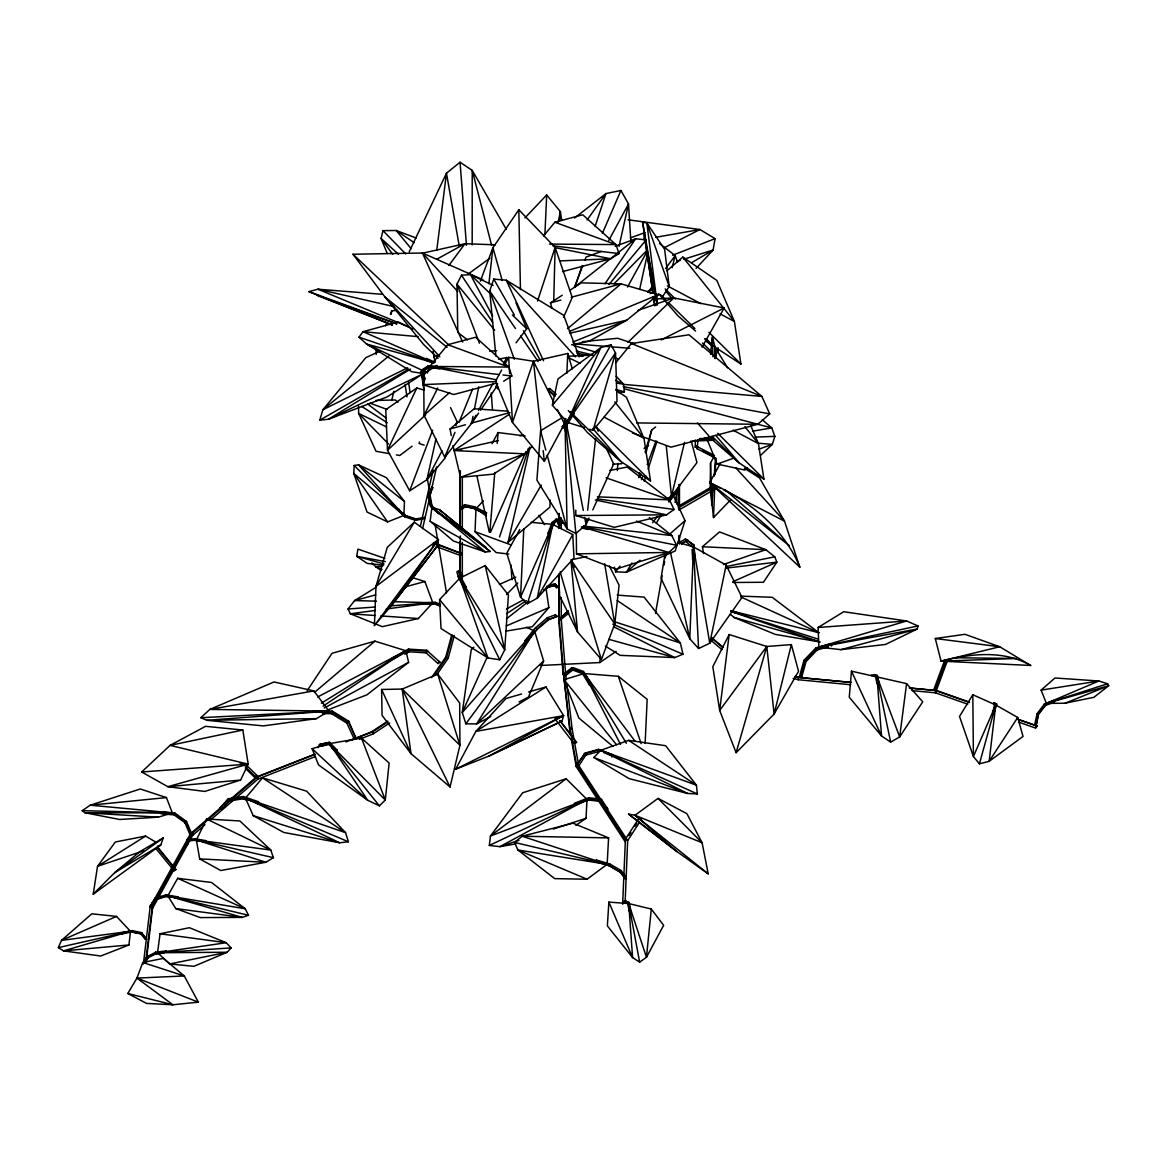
<?xml version="1.0" encoding="UTF-8"?>
<svg xmlns="http://www.w3.org/2000/svg" width="1167" height="1167" viewBox="0 0 1167 1167"><rect width="100%" height="100%" fill="white"/><g stroke="black" fill="none" stroke-linecap="round" stroke-linejoin="round"><path stroke-width="1.5" d="M472.183 244.851L472.212 170.367L460.046 162.228L446.465 173.212L409.223 251.824M609.772 470.52L627.117 467.033L669.479 499.884L674.045 509.468L666.532 514.837L614.207 527.353L575.783 515.522L575.798 510.169M257.907 803.903L258.593 801.773L243.232 796.507L228.411 798.753L220.213 807.622L219.527 809.11L228.411 798.753L229.359 800.912L221.467 809.446M714.467 455.509L697.939 447.019L695.24 447.209L695.284 439.988M715.196 458.033L697.151 448.755L697.968 439.799M717.968 352.959L717.997 347.766M583.588 526.229L588.401 527.353L587.92 529.453L581.516 527.936M713.693 457.158L710.543 462.949L710.163 486.712L713.533 517.565L730.484 500.016M715.05 358.575L715.24 347.766L712.366 337.059L710.572 354.33M547.002 587.453L547.031 585.965L548.023 587.351L555.828 585.105L558.205 587.453L556.528 587.628L554.237 585.367L547.002 587.453L548.023 587.351L543.72 589.875M850.612 684.737L798.243 679.734L798.301 677.414L794.8 676.51M553.712 301.101L555.127 247.433L518.819 209.724L492.941 247.71L480.337 281.174M713.533 517.565L714.656 488.783M715.211 474.4L715.838 458.208M374.417 625.556L375.978 586.388L387.269 547.352L414.285 522.189L438.413 539.562L436.531 547.002L392.156 604.681L374.417 625.556L438.413 539.562L375.978 586.388L414.285 522.189M508.827 554.062L496.165 552.575L475.042 531.714L475.99 508.739L483.371 500.803M622.653 904.133L625.41 839.613L576.454 764.429L569.963 728.062L563.632 674.628L559.256 620.173L559.256 574.908M625.162 901.58L627.656 840.634L639.487 822.356M726.166 565.076L709.769 643.25L693.49 546.958L689.77 638.787L698.581 648.516L709.769 643.25L742.008 597.431L726.166 565.076L693.49 546.958L677.896 542.305M387.604 521.912L353.834 473.466L403.884 515.449L404.468 501.533L386.365 477.668L358.502 464.845L354.185 465.473L353.834 473.466L367.022 512.036L387.604 521.912L403.884 515.449L358.502 464.845L404.468 501.533M544.901 234.582L546.681 194.977L560.364 211.592L561.75 220.49M535.405 627.919L537.185 629.465L536.441 629.392L547.483 619.998L555.346 617.095L555.463 614.776L547.279 617.795L535.405 627.919L524.669 641.004L526.448 642.55L537.185 629.465L549.059 619.341L557.242 616.322L555.463 614.776M645.147 743.423L647.16 699.339L618.32 676.306L584.186 673.549L564.011 679.675L578.847 717.997L612.908 746.369M523.779 528.811L520.555 597.198L527.338 603.733L537.228 598.175L573.989 558.059L572.749 534.574L552.706 524.391L531.262 522.305M564.697 418.472L564.434 423.884L544.347 461.315L512.503 422.439L495.523 381.128L501.65 370.027M566.841 373.323L567.789 353.455L533.465 361.259L508.652 357.335L505.151 363.681M575.9 825.317L586.038 818.3L587.001 799.439L566.17 778.754L522.685 792.758L490.461 836.01L489.323 845.433L499.914 846.644L515.799 843.931M550.27 500.06L549.89 507.134L507.995 542.436L529.978 447.457M587.103 879.218L517.856 849.984L607.146 864.324L608.591 837.891L573.026 823.173L522.16 836.228L514.559 842.428L517.856 849.984L554.69 878.634L587.103 879.218L607.146 864.324L522.16 836.228L608.591 837.891M559.854 220.68L560.364 211.592L558.162 222.124M1035.567 728.048L1038.236 714.044L1045.574 704.46L1054.691 700.929L1054.209 702.053L1053.553 700.506L1044.421 704.037L1037.098 713.62L1034.545 725.32L1037.127 725.991L1035.567 728.048L1018.601 722.081M608.868 902.106L607.365 925.869L632.587 957.567L639.647 962.133L646.46 957.276L663.644 925.329L651.303 909.049L628.721 903.564L608.868 902.106L632.587 957.567L628.721 903.564L646.46 957.276L651.303 909.049M560.379 418.72L540.584 430.769L536.908 480.104L567.104 528.914L575.842 533.523L586.067 524.639L589.043 518.09M489.834 532.254L494.793 472.445M497.2 443.445L498.105 432.563L525.194 435.991M713.387 485.224L711.753 505.019L710.543 462.949M714.131 476.209L715.604 458.208M851.472 671.185L849.27 697.224L881.552 735.983L890.64 742.11L899.669 736.931L922.732 701.79L906.584 683.614L851.472 671.185L881.552 735.983L876.942 676.554L899.669 736.931L906.584 683.614M638.086 819.584L625.279 839.379L627.656 840.634L625.41 839.613L625.206 841.845L576.25 766.661L576.454 764.429L578.642 765.377L626.679 839.131M540.525 665.482L599.838 662.55L600.319 657.109M617.285 470.593L617.956 463.357M132.017 932.039L132.163 930.58L141.659 932.623L146.546 939.26L145.262 939.202L140.842 933.95L132.017 932.039L141.966 933.804L146.546 939.26M128.968 944.964L130.471 931.266L116.525 916.431L91.828 913.805L61.486 940.383L58.35 947.619L63.499 950.872L100.698 956.036L128.968 944.964L63.499 950.872L130.471 931.266L61.486 940.383L116.525 916.431M586.651 519.271L586.067 524.639L584.682 517.521M587.643 510.315L595.564 438.69M488.885 283.683L492.941 247.71L502.189 280.488M972.811 694.744L973.409 756.566L995.728 704.985L989.149 761.336L979.434 763.787L973.409 756.566L959.522 716.436L972.811 694.744L995.728 704.985L1017.726 717.472L1023.036 736.435L989.149 761.336L1017.726 717.472M143.381 964.059L150.12 907.167L190.484 833.719L221.963 806.601M145.612 962.95L152.337 906.161L192.511 833.034L222.445 807.272M146.225 961.623L152.541 908.393L152.337 906.161L150.12 907.167M729.171 634.542L719.674 710.455L736.1 752.715L774.115 714.029L798.549 671.331L791.372 644.607L766.792 646.474L729.171 634.542L712.818 666.693L719.674 710.455L766.792 646.474L774.115 714.029L791.372 644.607M436.75 250.307L446.465 173.212L459.302 246.281M430.142 521.284L431.907 507.485L439.361 509.658L490.169 551.48L485.428 552.02L453.365 540.992L430.142 521.284L485.428 552.02L431.907 507.485L486.085 547.513L439.361 509.658M169.711 963.957L227.171 952.257L157.53 952.739L160.069 933.76L189.39 927.721L226.238 942.717L231.124 947.91L227.171 952.257L193.897 966.32L169.711 963.957L157.53 952.739L226.238 942.717L160.069 933.76M566.185 421.477L567.045 430.171L564.886 430.156M177.851 896.854L177.617 898.473L177.851 896.854L165.962 894.841L155.371 898.036L150.091 906.351L151.535 906.336L156.334 899.494L166.166 896.519L169.434 897.087M93.229 894.185L114.672 872.683L139.88 851.618L163.249 837.964L160.769 845.039L93.229 894.185L97.532 866.308L115.343 841.976L145.583 836.083L156.218 842.355M465.969 586.782L465.735 588.299L464.028 587.978L458.223 576.848L456.866 571.83L458.806 570.634L462.453 573.785L462.395 575.958L458.879 572.924L458.806 570.634L460.163 575.637L465.969 586.782L464.028 587.978M570.605 735.064L569.963 728.062L572.136 728.894L578.642 765.377M664.854 555.2L661.033 578.307L689.77 638.787L670.281 551.655M643.907 239.702L644.811 234.334M628.05 219.79L699.923 229.52L715.079 238.637L713.11 250.015L696.057 268.425M655.489 613.39L662.127 575.827M664.023 565.105L664.65 561.531M665.278 557.957L665.919 554.369M675.066 502.51L677.283 489.994M409.179 651.784L409.486 650.077L408.465 649.1L391.835 658.392L392.871 659.384L409.486 650.077L427.72 651.23L426.101 652.849L409.179 651.784L404.818 654.235M638.728 477.755L639.691 472.65M391.105 314.419L391.776 310.874L396.999 310.305M473.014 416.342L471.658 423.3L444.773 457.304L424.029 415.277L423.709 373.746L436.998 365.417M474.371 409.369L478.776 386.758M596.439 860.035L595.812 861.8L609.203 865.754L620.669 872.391L625.527 879.028L626.139 877.248L621.296 870.626L609.816 863.974L596.439 860.035L595.812 861.8M519.767 529.512L506.755 553.202L520.555 597.198L552.706 524.391L537.228 598.175L572.749 534.574M584.419 427.676L567.162 422.279L552.385 405.197L557.957 378.983L600.83 347.606L610.954 344.776L615.534 352.945L617.022 401.36L593.055 430.375L589.598 429.296M1018.718 719.776L1036.165 725.626L1038.615 714.35L1045.428 705.452L1044.421 704.037L1045.428 705.452L1052.751 702.622M639.633 289.431L647.379 254.1M435.962 438.996L426.918 479.754L409.69 490.796L387.502 450.272L385.766 409.705L416.809 387.969L423.548 389.968M619.021 246.441L628.502 203.977L620.932 190.469L605.965 193.576L574.558 218.025M565.484 523.706L562.275 522.758L562.742 520.672L559.285 518.819M587.92 529.453L588.401 527.353M420.339 526.332L433.132 470.024M422.585 528.666L436.604 466.975M450.054 786.996L459.929 745.261L459.681 703.03L437.713 674.103L402.177 689.07L381.594 689.464L382.076 715.371L411.017 753.678L450.054 786.996L402.177 689.07L459.929 745.261L437.713 674.103M186.53 843.041L187.347 839.642L194.845 838.723L205.961 840.663L206.121 841.991L194.364 840.328L194.845 838.723L195.429 840.123L194.364 840.328M188.456 840.969L187.683 844.252L186.049 844.645L187.347 839.642L188.456 840.969L186.866 841.232L195.429 840.123M331.53 713.664L346.876 723.132L354.082 738.769L356.023 738.551L348.539 722.315L332.012 712.118L313.208 712.118L313.456 711.053L332.259 711.053L331.53 713.664L322.471 713.664M332.259 711.053L348.787 721.25L346.876 723.132M356.023 738.551L348.787 721.25M416.152 238.01L396.167 230.497L382.966 230.643L381.084 238.418L387.211 253.429M684.518 442.322L671.492 496.296L666.94 498.951M121.937 933.936L121.631 932.754L132.163 930.58L132.469 931.747L121.937 933.936L121.631 932.754M391.762 400.135L393.935 391.31M155.371 898.036L150.091 906.351M639.954 477.303L640.829 473.802M646.022 452.825L651.667 430.098L655.65 426.932M672.177 267.608L675.212 255.573L659.443 243.509M918.006 625.935L917.174 629.028L885.49 644.461L840.94 649.64L818.898 647.145L818.096 627.481L843.712 611.727L906.613 620.975L918.006 625.935L818.898 647.145L906.613 620.975L818.096 627.481M451.819 634.585L445.765 657.036L431.498 677.706M452.504 635.548L446.523 657.707L434.124 675.678M454.313 635.534L448.201 658.217L436.866 674.657M979.434 763.787L995.728 704.985M828.205 646.926L817.221 649.917L806.076 661.529L801.802 676.845L799.541 676.233L803.975 660.332L815.981 647.816L830.627 643.834L831.838 644.607L831.342 646.066M800.737 677.006L805.172 661.091L817.177 648.589L831.838 644.607M521.62 693.986L505.982 698.508L475.859 731.403L455.699 769.184L489.002 756.026L562.056 721.031L563.588 715.634L545.952 686.955L528.563 691.973M736.1 752.715L766.792 646.474M593.055 430.375L615.534 352.945L567.162 422.279L600.83 347.606L552.385 405.197M410.492 369.078L328.408 419.259L422.644 374.038L387.225 396.868L328.408 419.259L319.743 420.178L322.865 409.763L365.825 357.656L380.354 350.975M205.48 842.268L205.961 840.663M645.045 452.212L651.667 430.098M566.039 418.72L564.434 423.884L557.286 409.442M993.876 702.797L996.735 704.153L994.328 711.87L992.767 712.687L994.882 703.336L993.876 702.797L994.167 704.751M762.27 419.77L771.781 427.91L774.844 436.37L772.335 444.364L760.548 455.378M527.338 603.733L552.706 524.391M644.228 481.256L645.891 476.063M648.108 469.134L656.977 441.403M706.691 341.537L707.231 339.874L707.8 340.968L706.691 341.537L712.133 345.811M668.458 500.643L673.271 495.26L685.014 520.672L675.182 550.984L626.358 572.238L615.665 571.859L614.425 567.191M537.549 301.057L555.127 247.433L572.253 297.454L563.53 317.351M499.549 536.966L528.461 448.989M575.185 286.542L582.027 265.886M595.141 226.296L605.965 193.576L587.103 219.965M446.801 452.956L445.079 458.12L426.918 479.754L442.045 450.812M456.005 425.342L457.158 421.885L450.55 407.589M419.566 442.001L419.055 443.518L424.175 445.123M579.153 356.883L563.705 315.323L506.274 280.211L493.758 279.103L489.732 290.991L495.873 356.066M554.106 403.009L533.465 361.259L512.503 422.439L509.833 377.233M609.816 863.974L609.203 865.754L605.79 864.426M440.353 604.229L435.247 602.303L434.722 603.777L439.813 606.009M497.609 383.651L496.456 386.904L480.585 410.2M504.552 364.046L506.872 357.51L498.528 359.261M968.814 701.951L933.848 689.566L944.176 661.631M934.752 690.616L945.693 661.047M912.025 690.601L935.496 692.848L947.298 660.974M127.801 993.496L172.891 1004.772L136.947 978.092L142.768 962.483L163.38 958.384L184.269 975.948L198.332 1002.147L172.891 1004.772L146.575 1003.416L127.801 993.496L136.947 978.092L184.269 975.948L142.768 962.483M641.5 479.652L642.769 476.282M647.189 464.481L656.044 440.849M558.628 574.076L559.664 595.885L577.563 631.945L601.399 659.545L614.761 623.995L619.093 585.178L609.378 565.995M409.69 490.796L432.651 430.156M529.614 447.107L528.418 450.258L527.892 449.164M496.748 383.082L453.715 394.534L422.819 384.629L425.357 378.02M427.268 373.061L429.806 366.453L447.72 344.703L475.625 337.234L508.841 367.065L511.861 376.022L503.633 381.244M582.814 265.507L574.339 287.403L635.636 238.797L646.212 239.877L608.999 284.427M584.784 260.445L586.082 257.076L601.457 251.401M553.129 524.275L554.194 522.874L552.137 522.51L553.129 524.275L558.38 519.432L554.194 522.874L549.088 534.705L547.936 533.334L552.137 522.51L556.323 519.067L558.38 519.432L560.831 524.785L559.372 526.244L556.323 519.067L559.372 526.244M435.627 509.06L431.775 505.69L429.266 496.354L428.07 495.887L430.521 506.566L438.5 513.582L439.463 512.444L438.5 513.582M431.732 486.916L432.797 487.718L429.266 496.354L427.822 496.515L431.732 486.916L432.797 487.718M444.773 457.304L454.97 432.33M459.054 422.337L472.65 389.034M385.65 325.797L387.006 322.486M390.42 314.186L391.776 310.874M585.805 755.107L584.054 753.824L597.562 750.104L598.35 751.65L585.805 755.107L578.642 766.15L576.615 765.289L585.207 753.08L598.7 749.345L612.748 754.903L611.873 756.989L611.596 755.647L603.806 752.569M526.434 627.219L534.617 631.084L543.618 660.974L528.461 697.093L519.038 701.965M318.168 747.639L319.495 744.502L329.502 742.314L337.365 750.323L336.052 752.263L327.329 742.65L328.481 744.561L321.188 746.267L319.495 744.502L329.502 742.314M602.318 233.517L620.932 190.469M556.528 587.628L557.213 586.067L554.836 583.719L548.592 585.513M490.403 532.415L525.909 451.731M487.412 656.583L462.278 712.439L465.823 723.803L476.574 723.919L490.723 716.596M592.778 509.891L613.682 463.985L606.752 449.237M243.232 796.507L242.546 797.98L227.74 800.241L229.359 800.912L243.115 798.812L246.397 799.949M559.401 619.05L568.081 610.968L559.401 619.05L561.254 619.283L568.898 613.054L567.337 612.573M416.809 387.969L387.502 450.272L425.663 414.81M438.004 663.585L439.055 661.383L440.076 662.36L438.004 663.585L426.101 652.849M240.592 780.052L248.192 764.137L242.824 730.031L205.538 726.326L170.061 745.377L141.645 771.985L167.844 786.689L204.809 791.43L240.592 780.052L167.844 786.689L248.192 764.137L170.061 745.377L242.824 730.031M199.688 858.912L265.886 862.267L196.362 839.977L206.647 819.015L239.862 820.955L270.788 850.072L273.428 857.687L265.886 862.267L220.796 870.524L199.688 858.912L196.362 839.977L270.788 850.072L206.647 819.015M437.742 388.013L424.029 415.277L449.718 392.448M493.16 285.375L470.447 274.61L461.505 275.193L456.997 284.121L457.77 332.362L467.413 339.86M429.004 367.663L427.458 367.43L428.274 365.811L429.004 367.663L423.183 371.354L421.199 371.383L427.458 367.43L439.974 368.787L439.682 366.963L428.274 365.811L422.016 369.779L421.199 371.383L422.644 378.852L424.584 378.531M438.85 368.582L439.682 366.963M499.695 659.749L504.698 649.917L508.433 595.068L485.195 565.572L459.813 578.161L439.565 599.605L441.024 628.561L487.937 657.969L499.695 659.749L459.813 578.161L487.937 657.969L439.565 599.605M144.387 962.804L146.94 958.238C150.776 951.893 164.139 955.437 166.268 950.886L155.605 952.272L146.75 956.969L143.337 963.052M455.48 425.094L457.158 421.885M680.025 484.743L675.182 493.889L668.851 502.058M475.946 415.277L471.658 423.3L478.601 413.103M478.528 410.463L493.13 383.184M503.429 363.929L506.872 357.51M608.751 240.504L628.502 203.977L630.851 241.452M623.003 903.666L624.535 900.866L629.057 902.456L630.472 910.348L629.305 911.354L627.365 902.281L624.535 900.866L627.934 903.739L629.057 902.456L627.365 902.281L627.934 903.739M397.495 509.76L398.56 508.724L397.495 509.76L405.095 516.937L415.54 520.365L424.555 518.644L425.08 517.71L415.583 518.834L405.883 515.639L403.446 513.334M152.541 908.393L192.701 835.295L204.94 824.763M627.481 287.097L646.781 251.984M744.386 468.23L759.571 477.945L784.487 521.138L799.833 567.191L709.711 482.686L720.243 463.576M491.949 443.664L498.105 432.563M145.467 962.323L147.932 957.932L156.145 953.57L159.573 953.133M175.75 908.568L242.269 917.393L167.815 895.804L177.69 878.299L211.548 882.471L245.245 908.787L248.469 915.293L242.269 917.393L200.272 917.583L175.75 908.568L167.815 895.804L245.245 908.787L177.69 878.299M567.162 422.279L610.954 344.776M702.023 347.183L724.167 307.971L673.811 297.921L652.47 299.146M507.995 542.436L541.255 485.064M631.989 563.005L626.358 572.238L639.997 560.248M656.379 522.976L661.076 515.274M669.508 501.416L673.271 495.26L668.924 501.051M655.898 294.959L656.51 293.953L657.444 304.383M554.661 396.226L548.592 390.595L549.89 388.523L556.192 394.373M473.846 647.189L471.235 649.698L462.278 712.439L534.617 631.084L476.574 723.919L543.618 660.974M562.538 428.493L567.133 424.496L573.887 413.847L573.012 412.578L565.353 423.65L561.91 426.641M628.969 835.557L630.939 832.509M634.877 826.411L636.846 823.362M576.615 765.289L585.207 753.08M661.251 298.621L669.202 286.469L664.636 249.359L646.824 222.941L642.623 222.226L652.878 293.034M625.308 902.427L626.227 901.026M307.125 690.776L332.012 653.316L374.943 641.15L405.897 650.763L408.625 662.331L366.861 694.861L326.862 710.251M695.24 447.209L696.32 445.575M605.002 283.727L635.636 238.797L615.126 246.368M582.085 673.534L583.485 671.521L573.42 667.743L571.378 668.078L563.253 674.453L564.901 676.16L572.734 670.033L582.085 673.534L581.458 671.856L571.378 668.078L572.734 670.033M156.159 848.876L158.07 847.578L175.94 869.43L174.043 870.728L156.159 848.876L158.07 847.578M174.043 870.728L175.94 869.43M438.413 539.562L392.156 604.681L436.531 547.002M425.124 373.819L411.747 371.733L366.569 344.032L358.998 337.161L363.054 331.691L398.297 321.99L412.826 329.079M448.872 265.463L464.962 243.713L495.202 244.807M648.385 291.75L652.674 285.959M665.555 268.6L675.212 255.573L677.531 262.181M465.823 723.803L534.617 631.084M615.665 571.859L620.013 566.083M652.616 522.728L656.963 516.937M516.033 342.792L526.769 328.802L516.004 302.749M668.399 499.418L673.68 492.605L675.182 493.889L673.636 493.685M411.82 577.402L424.89 581.545L432.797 602.77L418.384 618.525L382.309 626.664L350.363 613.798L348.058 608.999L354.622 600.567L375.92 587.38M160.944 812.699L161.527 811.969L174.831 813.005L186.501 821.48L191.767 833.894L191.184 834.624L190.017 834.697L184.94 822.735L174.102 814.872L161.294 813.866L160.944 812.699L174.248 813.735L185.918 822.21L191.184 834.624M615.636 362.922L631.435 343.536L688.997 334.783L761.876 396.415L769.709 413.877L757.835 424.277L670.967 447.165L632.499 433.015M543.647 235.836L554.85 222.241L582.756 214.772L615.957 244.589L618.977 253.56L610.764 258.782L562.567 271.605M253.181 815.631L339.67 842.764L245.464 798.126L262.517 777.849L306.615 791.153L345.563 832.684L348.393 841.772L339.67 842.764L283.771 832.45L253.181 815.631L245.464 798.126L345.563 832.684L262.517 777.849M545.966 587.76L548.84 607.642L532.312 626.708L505.982 631.128M145.262 939.202L146.24 938.078M524.902 217.966L546.681 194.977M593.857 757.529L600.713 750.308L628.648 740.359L665.657 745.713L696.451 785.187L697.341 793.954L687.655 793.458L629.144 778.652L593.857 757.529L687.655 793.458L600.713 750.308L696.451 785.187L628.648 740.359M506.566 594.572L517.769 582.975M574.85 805.434L589.86 799.249L602.362 800.854L601.282 799.307L588.781 797.703L574.281 803.348L575.375 804.894M614.002 283.829L647.262 250.103M379.406 805.843L385.3 800.008L389.136 763.058L361.478 738.084L329.502 743.627L312.114 748.689L318.533 764.925L367.751 800.285L379.406 805.843L329.502 743.627L385.3 800.008L361.478 738.084M532.298 446.407L524.698 453.832L493.451 474.152L460.527 477.288L453.029 445.59M627.977 342.31L673.811 297.921L638.072 310.378M649.29 517.565L671.784 535.507L676.568 545.237L668.997 552.443L615.855 569.117L576.513 553.844L576.294 532.458M747.463 467.602L744.852 470.053L717.151 464.087L706.91 438.952L712.162 438.063M200.841 717.72L209.841 709.405L274.012 681.966L313.879 690.908L328.963 711.126L316.359 718.639L263.348 725.918L206.895 720.302L200.841 717.72L328.963 711.126L209.841 709.405L313.879 690.908M591.392 683.92L589.685 685.467L581.458 671.856L583.485 671.521L591.392 683.92L589.35 684.241M668.647 535.055L685.014 520.672M1041.11 690.12L1054.983 677.983L1098.876 681.003L1107.6 683.774L1108.65 685.744L1093.946 697.283L1065.048 703.22L1046.391 703.395L1041.11 690.12L1098.876 681.003L1046.391 703.395L1108.65 685.744L1065.048 703.22M703.555 553.508L702.403 546.74L719.543 531.904L765.844 549.686L774.786 556.834L776.857 562.129L763.451 582.275L732.934 582.479M432.928 545.412L434.78 543.822L433.453 542.582M436.881 543.837L462.176 553.814L460.338 555.404L436.356 546.667M666.882 270.832L682.841 257.105L716.859 280.459L734.393 321.465L740.928 364.075L711.505 344.819L704.853 339.086M227.448 801.889L256.2 777.134L313.792 754.538M225.173 804.924L257.819 776.814L315.353 754.247M210.381 820.08L257.965 779.104L315.498 756.537M314.434 692.439L374.943 641.15M451.25 435.627L450.068 428.989L474.181 408.756L508.083 411.207M567.498 328.715L621.048 283.858L658.363 294.726L626.752 320.181L588.985 341.275L571.538 344.761M388.947 355.979L322.865 409.763L407.633 367.78M461.125 507.514L464.685 504.655L474.575 506.741L486.727 512.926M506.434 618.846L529.03 601.078M566.637 673.053L572.063 668.808M246.456 765.275L256.93 775.413L254.552 777.237L245.391 768.353M412.111 446.173L399.785 455.495L396.401 454.897M566.17 778.754L490.461 836.01L587.001 799.439L499.914 846.644L518.863 840.415M628.59 814.114L677.137 851.72L635.038 815.266L658.028 798.388L686.911 813.691L702.111 842.778L708.194 873.85L677.137 851.72L628.59 814.114L635.038 815.266L702.111 842.778L658.028 798.388M468.084 274.128L490.067 258.082M163.249 837.964L114.672 872.683L160.769 845.039L157.355 846.192M585.703 801.204L589.86 799.249L588.781 797.703M82.244 810.686L90.224 805.201L140.288 788.98L166.429 797.586L172.337 812.874L158.362 817.177L119.69 819.482L84.914 812.757L82.244 810.686L172.337 812.874L90.224 805.201L166.429 797.586M644.111 448.493L648.56 445.444M599.838 662.55L616.161 651.346M323.099 706.137L405.897 650.763L317.643 696.991M345.986 741.906L371.398 731.942L387.794 721.089M387.75 721.833L372.886 731.68L350.888 740.301M359.48 739.28L373.017 733.97L389.588 723M506.711 613.609L526.346 600.684M598.7 749.345L597.562 750.104L600.684 751.329M611.596 755.647L612.748 754.903M460.527 477.288L524.698 453.832L453.919 450.564L508.972 414.518M551.86 308.03L550.459 302.866L562.246 295.236M569.598 290.481L581.37 282.866L621.048 283.858L571.13 297.293M545.952 686.955L475.859 731.403L563.588 715.634L489.002 756.026L562.056 721.031M145.583 836.083L97.532 866.308L143.672 850.787M458.223 576.848L460.163 575.637M321.377 703.19L405.897 650.763M647.816 291.444L652.265 288.745M647.597 292.144L653.535 288.555M650.136 293.573L653.112 291.779M677.794 543.486L685.394 538.964L694.029 545.106L694.934 558.993L692.6 558.162L692.031 549.482M681.645 543.414L687.728 539.796L681.528 544.216M691.418 262.794L713.11 250.015L683.599 259.307M354.082 738.769L356.271 737.486M678.377 506.215L713.285 485.88M714.685 486.741L678.26 507.951L680.084 509.395L716.509 488.171M319.743 420.178L408.742 369.18M436.691 259.278L464.962 243.713L422.235 253.254M697.939 447.019L696.743 447.676L697.151 448.755M324.236 708.019L408.625 662.331M506.434 608.955L523.837 599.634M664.475 247.623L699.923 229.52L655.664 237.324M661.164 339.947L724.167 307.971M455.699 769.184L563.588 715.634M433.832 356.942L436.852 355.497M489.323 845.433L587.001 799.439M190.017 834.697L191.767 833.894M732.774 581.764L776.857 562.129L726.312 568.096M499.432 584.361L515.829 577.14M561.254 597.533L561.254 619.283L559.256 620.173L558.672 575.448M506.303 625.935L548.84 607.642M569.336 331.457L658.363 294.726M547.483 619.998L549.059 619.341L547.279 617.795M617.153 595.097L644.082 597.11L680.39 643.046L682.958 654.22L674.759 657.561L620.29 655.373L605.323 646.095M572.866 342.077L626.752 320.181L569.919 333.178M555.346 617.095L557.242 616.322M672.659 255.223L715.079 238.637M653.418 296.637L654.76 305.637L657.269 304.704L656.365 297.6M630.282 237.908L645.118 232.539M717.151 464.087L733.868 458.106M758.958 449.149L772.335 444.364L758.185 443.197M723.423 564.522L765.844 549.686L702.403 546.74M190.484 833.719L192.511 833.034L192.701 835.295M553.318 829.066L586.038 818.3M588.81 799.993L600.422 801.481L602.362 800.854M1046.391 703.395L1107.6 683.774M676.656 261.481L680.128 260.401M486.318 514.414L473.554 508.389L463.678 506.288L460.104 509.162L462.001 509.264L465.443 506.507L474.619 508.447L474.575 506.741L473.554 508.389L474.619 508.447M450.068 428.989L465.487 424.759M470.622 423.344L510.008 412.535M392.331 325.068L308.919 291.648L317.92 289.212L382.397 294.317M550.459 302.866L560.787 300.079M375.701 594.864L354.622 600.567L376.445 601.18M403.811 587.249L424.89 581.545M840.94 649.64L917.174 629.028L818.898 647.145M954.256 657.736L1016.34 658.48L941.04 661.149C970.156 653.68 1003.576 649.683 1030.651 665.467L941.04 661.149L935.292 638.524L964.978 634.294L999.681 646.751L1030.651 665.467M557.768 718.055L554.923 718.755L573.756 743.219L576.6 742.504L560.058 720.564M941.04 661.149L999.681 646.751L935.292 638.524M569.671 729.798L563.632 674.628M58.35 947.619L130.471 931.266M453.919 450.564L498.411 440.615M519.767 435.845L523.327 435.043M586.913 556.528L570.926 559.839L614.761 623.995L604.666 563.821M548.592 390.595L547.673 388.976L549.89 388.523M725.728 566.608L774.786 556.834M425.08 517.71L416.065 519.417L405.62 515.989L398.02 508.812M371.398 731.942L372.886 731.68L373.017 733.97M752.496 431.192L771.781 427.91L755.983 423.825M554.237 585.367L555.828 585.105L554.836 583.719M335.206 750.658L337.365 750.323M618.364 392.71L624.403 391.776L623.499 384.235L616.191 376.226M601.282 799.307L607.759 809.037L605.6 809.373L600.422 801.481M375.453 610.443L350.363 613.798L375.424 615.534M386.204 608.999L432.797 602.77L392.798 601.647M582.377 341.698L617.737 338.284L634.717 343.944M875.177 675.08L871.049 675.387L877.365 675.46L879.203 684.066L877.015 683.672L875.177 675.08L877.365 675.46M328.963 711.126L206.895 720.302L316.359 718.639M348.058 608.999L375.103 607.015M389.515 605.95L432.797 602.77M141.645 771.985L248.192 764.137M489.6 351.165L496.617 350.713M699.471 438.602L711.928 438.208M700.9 439.653L707.64 439.419M690.587 441.214L713.854 440.222M157.53 952.739L231.124 947.91M612.85 464.189L621.88 463.737M567.629 356.271L593.084 355.045M382.557 566.301L375.628 566.608L371.821 562.859M435.247 602.303L422.454 602.858L421.929 604.346L434.722 603.777L439.842 605.717M429.777 604.433L435.058 604.214M560.466 260.883L610.764 258.782L554.515 247.506M422.819 384.629L496.456 381.551M712.264 438.748L706.91 438.952L713.985 439.536M755.18 437.114L774.844 436.37M425.182 360.019L433.92 363.258M375.774 400.398L395.38 399.975L397.962 402.411M438.033 358.284L423.636 344.513L384.993 297.031L353.003 254.246L422.439 253.006L482.905 279.672M576.513 553.844L668.997 552.443L581.37 526.828M575.783 515.522L666.532 514.837L595.374 499.987M851.385 682.418L798.301 677.414L850.685 682.418M172.337 812.874L84.914 812.757L158.362 817.177M549.497 244.093L615.957 244.589L554.85 222.241M496.602 379.844L429.806 366.453L508.841 367.065L447.72 344.703M636.628 422.921L757.835 424.277L624.418 388.844M933.848 689.566L936.357 690.543L910.289 688.122M740.695 596.118L772.189 597.3L818.913 632.718L730.936 610.749M597.416 496.821L669.479 499.884L606.154 477.828M408.465 649.1L426.684 650.252L440.076 662.36M380.792 615.913L418.384 618.525M573.697 343.813L608.109 346.555M611.741 346.847L629.844 348.277M623.251 384.351L761.876 396.415L631.435 343.536M418.122 336.636L363.054 331.691L433.584 362.353M909.239 687.947L936.357 690.543M628.794 910.172L630.472 910.348M714.204 355.439L715.852 355.599L715.123 346.716M383.578 565.149L367.269 563.442L356.723 556.28L357.904 549.117L384.862 558.38M583.442 526.098L671.784 535.507L636.584 521.109M552.983 245.858L618.977 253.56M429.806 366.453L499.374 374.563M502.948 374.986L511.861 376.022M597.241 498.863L674.045 509.468M730.761 611.348L819.905 641.981L775.224 634.367L734.028 617.416L730.236 614.25M177.544 898.079L165.67 896.066L155.065 899.261L156.334 899.494M547.936 533.334L549.993 533.698M616.424 382.995L623.499 384.235L615.49 380.369M389.603 453.686L376.037 451.293L358.663 413.439L358.546 406.233M623.09 386.642L769.709 413.877M1034.545 725.32L1036.165 725.626M385.373 561.633L356.723 556.28L384.016 563.982M583.267 526.725L676.568 545.237M576.702 353.032L587.337 355.308M394.315 306.644L317.92 289.212L408.771 326.979M196.362 839.977L273.428 857.687M514.559 842.428L607.146 864.324M576.177 350.975L591.873 354.739M167.815 895.804L248.469 915.293M795.442 676.51L798.957 677.414M793.079 678.392L798.243 679.734M731.257 610.866L736.275 612.194L736.377 613.083L731.359 611.771M458.937 449.645L461.563 450.345M615.651 389.457L624.403 391.776M799.541 676.233L801.802 676.845M433.497 362.587L366.569 344.032L426.918 372.55M608.868 639.356L674.759 657.561L613.434 626.664M734.028 617.416L819.905 641.981M573.376 345.344L595.841 352.157M614.863 357.933L618.32 358.984M577.855 354.797L582.96 356.402M730.732 611.172L817.95 639.064M615.242 621.996L680.39 643.046L617.197 600.509M358.998 337.161L433.526 362.499M257.907 803.261L242.546 797.98L243.115 798.812M1016.632 718.784L1037.127 725.991M969.5 702.476L935.569 690.528L935.496 692.848L967.72 704.182M691.695 544.274L691.768 546.55L685.919 541.605L685.394 538.964L694.029 545.106M396.576 323.93L316.549 295.193L392.375 324.966M308.919 291.648L396.824 323.799M436.487 544.449L462.176 553.814M475.042 531.714L510.986 544.887M370.056 403.155L386.919 409.398M1053.553 700.506L1054.691 700.929M240.154 763.291L242.561 764.195M136.947 978.092L198.332 1002.147M245.464 798.126L348.393 841.772M612.792 624.17L682.958 654.22M382.032 569.365L375.628 566.608L381.201 570.517M435.203 362.295L426.174 358.357L426.378 359.976M994.882 703.336L996.735 704.153M992.475 711.053L994.328 711.87M725.043 489.615L789.184 545.602L709.711 482.686C747.828 499.651 783.757 527.644 799.833 567.191M600.713 750.308L697.341 793.954M740.578 596.804L818.913 632.718M486.362 515.872L475.99 508.739L485.778 513.276M806.076 661.529L803.975 660.332M572.107 413.001L573.887 413.847M567.425 357.131L580.232 363.331M386.481 426.932L358.663 413.439L388.567 444.029M702.753 450.754L713.27 456.166M709.711 482.686L720.841 488.419M724.021 490.052L784.487 521.138L735.633 467.646M639.078 818.052L641.456 819.307M667.407 285.915L700.9 303.683M720.039 313.85L734.393 321.465L682.841 257.105M733.051 430.156L758.462 443.635L763.918 479.156L739.382 463.095L711.71 439.215L697.487 422.935M604.083 417.115L643.965 438.281L650.5 480.892L621.063 461.621L587.862 432.957L568.285 410.565M559.956 521.532L562.275 522.758M475.99 508.739L485.282 514.093M609.014 865.389L620.669 872.391L621.296 870.626L619.662 871.559L625.527 879.028M361.537 406.364L387.284 422.746M815.981 647.816L817.221 649.917M414.241 242.692L396.167 230.497L411.192 248.688M616.059 390.157L626.416 397.276L643.965 438.281L614.819 401.9M524.669 641.004L526.448 642.55M431.907 507.485L490.169 551.48M367.59 403.928L386.16 418.078M635.038 815.266L708.194 873.85M447.121 347.314L384.993 297.031L439.828 356.766M711.885 637.824L722.971 647.189M711.958 638.32L722.84 647.525M711.141 640.45L722.008 649.654M695.561 331.049L678.29 316.155L658.713 293.748M438.748 512.955L430.769 505.938L428.07 495.887M398.399 254.216L381.084 238.418L392.695 254.318M547.673 388.976L555.229 395.978M312.114 748.689L367.751 800.285L329.502 743.627M353.003 254.246L449.047 345.242M426.684 650.252L427.72 651.23M490.096 293.515L470.447 274.61L492.678 316.199M512.357 314.944L526.769 328.802M245.187 766.734L256.959 778.141L256.93 775.413M660.493 294.74L665.598 299.744M668.137 302.253L694.919 328.54M705.131 338.561L711.505 344.819L706.794 339.291M702.49 342.996L711.505 351.836M712.249 436.458L739.382 463.095L715.765 435.393M570.05 411.557L621.063 461.621L592.851 428.522M665.219 288.905L675.489 299.102M708.85 332.23L740.928 364.075M717.72 433.278L763.918 479.156M595.316 426.101L650.5 480.892M354.185 465.473L403.884 515.449M332.259 748.412L334.798 750.979M382.966 230.643L405.737 253.939M150.397 905.125L151.535 906.336M457.756 291.487L422.439 253.006L462.686 342.121M575.55 356.81L506.274 280.211L543.501 360.763M665.642 291.021L671.521 297.921M495.683 386.219L497.944 388.976L497.448 386.379M158.318 848.774L175.079 869.255M494.677 330.232L456.997 284.121L479.374 343.186M140.025 979.419L141.192 980.849M564.011 679.675L616.497 744.721M744.896 426.699L758.462 443.635L750.804 425.736M572.837 564.93L574.529 567.104M559.985 720.929L576.6 742.504M620.479 744.371L584.186 673.549L634.936 741.074M422.016 369.779L424.307 377.101M557.213 586.067L558.205 587.453M606.68 807.491L607.759 809.037M515.478 328.525L489.732 290.991L514.326 359.217M520.628 336.023L538.147 361.551M461.505 275.193L492.591 322.384M459.813 578.161L504.698 649.917L485.195 565.572M715.313 358.429L715.24 347.766L727.61 367.765M584.186 673.549L626.373 743.248M538.935 515.303L544.522 524.683M506.347 229.418L472.212 170.367L491.643 245.435M493.758 279.103L514.399 315.09M523.356 330.742L540.409 360.472M577.767 764.531L578.642 766.15M715.852 355.599L714.846 349.181M596.76 427.939L598.292 431.221M381.594 689.464L411.017 753.678L402.177 689.07M669.202 286.469L646.824 222.941L655.912 294.04M618.32 676.306L641.15 743.642M571.451 561.56L601.399 659.545M567.789 353.455L572.282 368.874M560.175 571.859L577.563 631.945L571.086 561.633M540.584 430.769L545.791 450.054M547.206 455.305L567.104 528.914L565.047 421.404M459.302 574.47L460.148 577.577M691.506 442.074L696.947 462.599L671.492 496.296L666.255 445.838M476.865 475.757L489.294 532.298M876.942 676.554L890.64 742.11M424.263 517.185L424.555 518.644M565.98 421.287L583.296 510.387M628.721 903.564L639.647 962.133M433.045 351.252L434.912 361.376M642.623 222.226L655.358 293.953M656 297.527L657.269 304.704L643.732 231.825L653.068 293.311M571.232 738.58L576.25 766.661M427.355 478.485L429.15 489.206M430.054 494.56L432.446 508.87M435.131 524.96L446.494 592.88M421.608 374.257L423.986 390.216M408.523 381.974L410.098 392.55M405.124 384.556L406.962 396.911M653.549 296.841L654.76 305.637M565.689 674.468L566.301 679.734M566.929 685L572.136 728.894M166.268 950.886L166.429 952.243M533.465 361.259L541.05 430.944M543.18 450.593L544.347 461.315M564.303 425.401L564.828 430.623M565.455 421.36L575.842 533.523M656.044 296.695L656.525 301.903M715.24 347.766L716.086 358.386M561.254 619.283L565.543 672.688M558.672 619.006L563.15 674.745M460.046 162.228L466.45 245.303M491.234 392.973L492.459 409.296M508.652 357.335L509.614 373.615M511.044 565.076L511.905 579.591M693.49 546.958L698.581 648.516M712.366 337.059L712.949 356.854M692.6 558.162L692.629 559.912M518.819 209.724L520.453 289.591M376.11 349.021L376.212 354.462M679.471 484.363L679.471 509.716M679.471 536.864L679.471 544.099M678.888 484.713L678.888 510.096M678.888 535.463L678.888 542.713M676.889 489.484L676.889 503.998M561.254 517.798L561.254 528.666M559.256 513.363L559.256 527.849M558.672 513.757L558.672 519.198M558.672 522.831L558.672 528.272M462.322 477.055L462.322 529.672M462.322 542.378L462.322 578.672M460.323 470.797L460.323 526.93M460.323 535.974L460.323 577.607M459.74 471.103L459.74 525.486M459.74 541.794L459.74 570.794M415.583 518.834L415.54 520.365L415.583 518.834M174.248 813.735L174.102 814.872L174.831 813.005L174.248 813.735M165.962 894.841L166.166 896.519L165.962 894.841M430.769 505.938L431.775 505.69L430.769 505.938M704.883 438.252L705.043 440.265L704.883 438.252M405.62 515.989L405.095 516.937L405.62 515.989M141.659 932.623L140.842 933.95L141.966 933.804L141.659 932.623M464.685 504.655L463.678 506.288L465.443 506.507L464.685 504.655M186.501 821.48L184.94 822.735L186.501 821.48M566.506 422.833L565.353 423.65L567.133 424.496L566.506 422.833M147.932 957.932L146.94 958.238L146.75 956.969L147.932 957.932M257.819 776.814L256.2 777.134L257.965 779.104L257.819 776.814M156.145 953.57L155.605 952.272L156.145 953.57M448.201 658.217L445.765 657.036L448.201 658.217M1038.236 714.044L1037.098 713.62L1038.236 714.044"/></g></svg>
